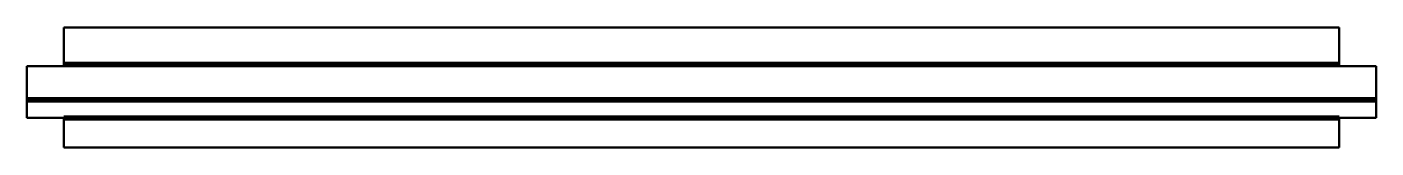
# Model space of a CAD drawing. Header units: inches. Extents: x -1.6 to 58.1, y -3.8 to 1.6.
import ezdxf

# ---------------------------------------------------------------- set-up
doc = ezdxf.new("R2010")
doc.units = ezdxf.units.IN
doc.header["$MEASUREMENT"] = 0
doc.linetypes.add('Continuo', pattern=[0])
for name, color, linetype, lineweight in [('IV_BEND', 7, 'Continuo', 50), ('IV_BEND_DOWN', 7, 'Continuo', 50), ('IV_OUTER_PROFILE', 7, 'Continuo', 50), ('IV_TANGENT', 7, 'Continuo', 50)]:
    doc.layers.add(name, color=color, linetype=linetype, lineweight=lineweight)

msp = doc.modelspace()

# ---------------------------------------------------------------- linework, layer by layer
at = {"layer": 'IV_BEND'}
msp.add_line((-1.625, -1.6367), (58.125, -1.6367), dxfattribs=at)
at = {"layer": 'IV_BEND_DOWN'}
for p, q in [((56.5, -0.0721), (0, -0.0721)), ((56.5, -2.4467), (0, -2.4467))]:
    msp.add_line(p, q, dxfattribs=at)
at = {"layer": 'IV_OUTER_PROFILE'}
for p, q in [((56.5, 1.5625), (0, 1.5625)), ((0, 1.5625), (0, 0)), ((56.5, 1.5625), (56.5, 0)), ((0, -0.1442), (0, 0)), ((0, -0.1442), (-1.625, -0.1442)), ((-1.625, -1.5646), (-1.625, -0.1442)), ((56.5, 0), (56.5, -0.1442)), ((58.125, -0.1442), (56.5, -0.1442)), ((58.125, -0.1442), (58.125, -1.5646)), ((-1.625, -1.5646), (-1.625, -1.7088)), ((-1.625, -2.4371), (-1.625, -1.7088)), ((58.125, -1.7088), (58.125, -1.5646)), ((58.125, -1.7088), (58.125, -2.4371)), ((0, -2.4371), (-1.625, -2.4371)), ((0, -2.5188), (0, -2.4371)), ((0, -3.7517), (0, -2.5188)), ((56.5, -2.4371), (56.5, -2.5188)), ((58.125, -2.4371), (56.5, -2.4371)), ((56.5, -2.5188), (56.5, -3.7517)), ((56.5, -3.7517), (0, -3.7517))]:
    msp.add_line(p, q, dxfattribs=at)
at = {"layer": 'IV_TANGENT'}
for p, q in [((0, 0), (56.5, 0)), ((56.5, -0.1442), (0, -0.1442)), ((58.125, -1.5646), (-1.625, -1.5646)), ((-1.625, -1.7088), (58.125, -1.7088)), ((0, -2.3746), (56.5, -2.3746)), ((56.5, -2.5188), (0, -2.5188))]:
    msp.add_line(p, q, dxfattribs=at)

doc.saveas('drawing.dxf')
